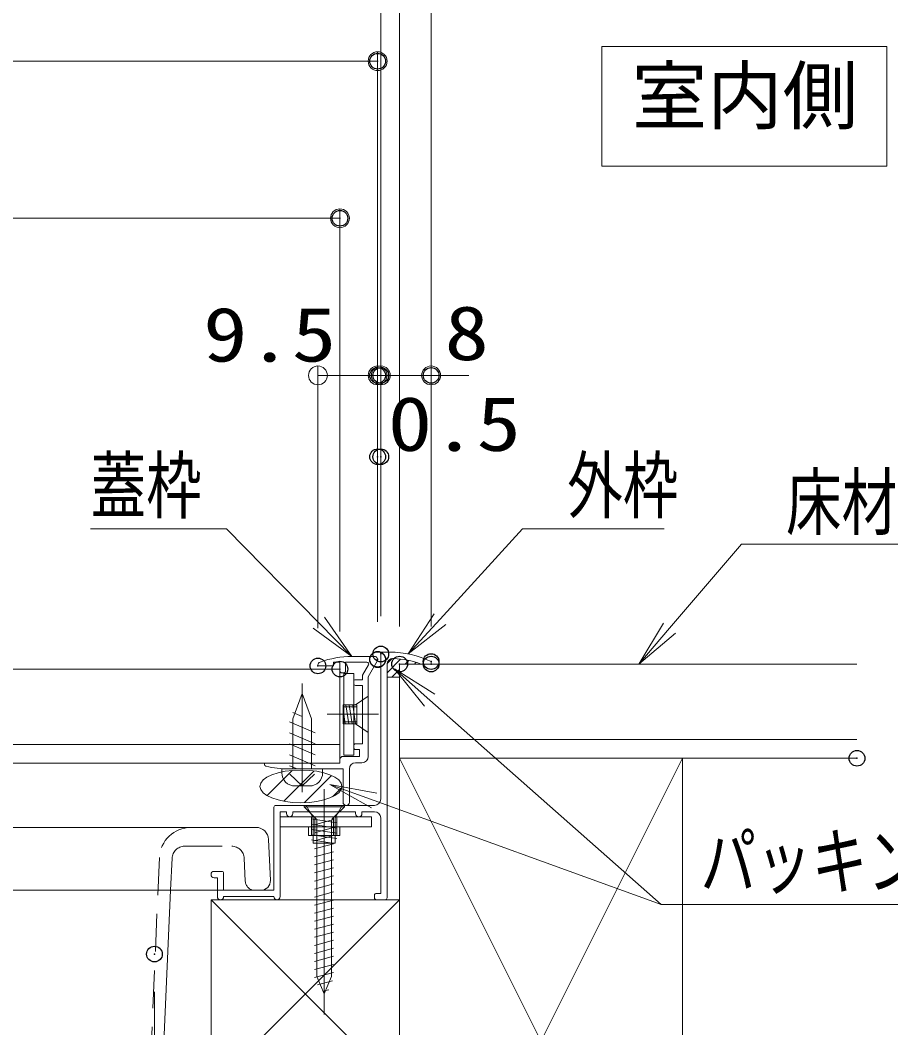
# Model space of a CAD drawing. Units: millimetres, scale not verified. Extents: x -800 to 800, y -554 to 554.
# Drawn here: x 300.3 to 438.8, y 23.5 to 183.9 of the extents above; entities that cross this region are included whole.
import ezdxf
from ezdxf.enums import TextEntityAlignment as Align

# ---------------------------------------------------------------- set-up
doc = ezdxf.new("R2010")
doc.units = ezdxf.units.MM
doc.header["$LTSCALE"] = 5
doc.header["$PDMODE"] = 32
doc.header["$PDSIZE"] = 2.5
for name, pattern in [('CHAIN2', [12, 9, -1, 1, -1]), ('DASHED1', [1.8, 1.2, -0.6]), ('LONG_CHAIN', [21, 18, -1, 1, -1]), ('LONG_DASHED2', [13, 12, -1])]:
    doc.linetypes.add(name, pattern=pattern)
for name, color, linetype, lineweight in [('0-4_SUNPO', 1, 'Continuous', 9), ('0-5_0', 7, 'Continuous', 9), ('0-7_（別）（パッキンＢ有）補助根太', 134, 'Continuous', 9), ('0-8_（アルミ枠) 外枠（収納庫・断熱点検口用）', 1, 'Continuous', 9), ('0-9_（別）フロア', 2, 'Continuous', 9), ('0-A_（別）パーチクルボードなど', 7, 'Continuous', 9), ('0-B_（アルミ枠） フタ枠（収納庫・断熱点検口用）', 6, 'Continuous', 9), ('0-C_7', 134, 'CHAIN2', 9), ('0-D_（別）根太', 7, 'Continuous', 9), ('0-E_（パッキン） パッキンＢ', 4, 'Continuous', 9), ('1-0_（ネジ） 皿小ねじ M4×6 （外枠用）', 7, 'Continuous', 9), ('1-1_（アルミ枠） 外枠用コーナー金具', 1, 'Continuous', 9), ('1-2_（ネジ） なべタッピングねじ 呼4×12 （フタ枠用）', 2, 'Continuous', 9), ('1-7_（パッキン） パッキンＪ２', 4, 'Continuous', 9), ('1-8_（ネジ） 皿小ねじ M3×5 （フタ枠用）', 2, 'Continuous', 9), ('1-9_（アルミ枠） フタ枠用コーナー金具', 1, 'Continuous', 9), ('1-B_（収納） 本体600EDR', 2, 'Continuous', 9), ('1-F_トヨタＨ', 2, 'Continuous', 9)]:
    doc.layers.add(name, color=color, linetype=linetype, lineweight=lineweight)
doc.layers.add('0-6_DEFPOINTS', color=7, linetype='Continuous')
doc.styles.add('ＭＳ ゴシック', font='')
doc.styles.add('ＭＳ 明朝', font='')
doc.styles.get('ＭＳ ゴシック').set_extended_font_data('MS Gothic')
doc.styles.get('ＭＳ 明朝').set_extended_font_data('MS Mincho')

# ---------------------------------------------------------------- blocks, each defined once
blk = doc.blocks.new('_ORIGIN')
at = {"layer": '0-5_0', "color": 1}
blk.add_line((0, 0), (-5, 0), dxfattribs=at)
blk.add_circle((0, 0), 2.5, dxfattribs=at)
blk = doc.blocks.new('外枠コーナー金具')
at = {"layer": '1-1_（アルミ枠） 外枠用コーナー金具'}
for p, q in [((75, 0), (-70, 0)), ((-70, -16), (-70, 0)), ((-20, 0), (-20, -30)), ((-15, 0), (-15, -30)), ((15, 0), (15, -30)), ((20, 0), (20, -30)), ((75, -16), (75, 0)), ((75, -16), (-70, -16)), ((-25, -16), (-25, -30)), ((25, -16), (25, -30)), ((25, -30), (-25, -30))]:
    blk.add_line(p, q, dxfattribs=at)
blk = doc.blocks.new('MLeader8')
at = {"layer": '0-4_SUNPO'}
blk.add_line((381.313, 102.961), (402.729, 102.961), dxfattribs=at)
at = {"layer": '0-4_SUNPO', "color": 7}
blk.add_line((362.037, 83.038), (367.095, 88.576), dxfattribs=at)
at = {"layer": '0-4_SUNPO'}
blk.add_lwpolyline([(367.095, 88.576), (380.233, 102.961), (381.313, 102.961)], dxfattribs=at)
at = {"layer": '0-4_SUNPO', "color": 7}
blk.add_lwpolyline([(368.018, 87.733), (362.037, 83.038), (366.172, 89.419)], dxfattribs=at)
at = {"layer": '0-4_SUNPO', "color": 2, "style": 'ＭＳ ゴシック', "width": 0.75}
blk.add_text('外枠', height=8.651, dxfattribs=at).set_placement((387.313, 102.949), align=Align.BOTTOM_LEFT)
blk = doc.blocks.new('MLeader9')
at = {"layer": '0-4_SUNPO'}
blk.add_line((332.917, 102.961), (311.5, 102.961), dxfattribs=at)
at = {"layer": '0-4_SUNPO', "color": 7}
blk.add_line((353.054, 82.623), (347.807, 87.982), dxfattribs=at)
at = {"layer": '0-4_SUNPO'}
blk.add_lwpolyline([(347.807, 87.982), (333.143, 102.961), (332.917, 102.961)], dxfattribs=at)
at = {"layer": '0-4_SUNPO', "color": 7}
blk.add_lwpolyline([(348.7, 88.857), (353.054, 82.623), (346.914, 87.108)], dxfattribs=at)
at = {"layer": '0-4_SUNPO', "color": 2, "style": 'ＭＳ ゴシック', "width": 0.75}
blk.add_text('蓋枠', height=8.651, dxfattribs=at).set_placement((311.5, 102.932), align=Align.BOTTOM_LEFT)
blk = doc.blocks.new('MLeader10')
at = {"layer": '0-4_SUNPO'}
blk.add_line((416.122, 100.509), (468.394, 100.509), dxfattribs=at)
at = {"layer": '0-4_SUNPO', "color": 7}
blk.add_line((398.722, 81.423), (403.596, 87.123), dxfattribs=at)
at = {"layer": '0-4_SUNPO'}
blk.add_lwpolyline([(403.596, 87.123), (415.042, 100.509), (416.122, 100.509)], dxfattribs=at)
at = {"layer": '0-4_SUNPO', "color": 7}
blk.add_lwpolyline([(404.546, 86.311), (398.722, 81.423), (402.646, 87.935)], dxfattribs=at)
at = {"layer": '0-4_SUNPO', "color": 2, "style": 'ＭＳ ゴシック', "width": 0.75}
blk.add_text('床材（別途）', height=8.651, dxfattribs=at).set_placement((422.122, 100.284), align=Align.BOTTOM_LEFT)
blk = doc.blocks.new('MLeader11')
at = {"layer": '0-4_SUNPO', "color": 7}
for p, q in [((359.836, 80.643), (365.456, 75.678)), ((349.568, 62.251), (356.62, 59.696))]:
    blk.add_line(p, q, dxfattribs=at)
at = {"layer": '0-4_SUNPO'}
for p, q in [((356.62, 59.696), (402.285, 43.145)), ((402.511, 43.145), (440.731, 43.145))]:
    blk.add_line(p, q, dxfattribs=at)
at = {"layer": '0-4_SUNPO', "color": 7}
for points in [[(364.629, 74.741), (359.836, 80.643), (366.284, 76.615)], [(356.194, 58.521), (349.568, 62.251), (357.045, 60.871)]]:
    blk.add_lwpolyline(points, dxfattribs=at)
at = {"layer": '0-4_SUNPO'}
blk.add_lwpolyline([(365.456, 75.678), (402.285, 43.145), (402.511, 43.145)], dxfattribs=at)
at = {"layer": '0-4_SUNPO', "color": 2, "style": 'ＭＳ ゴシック', "width": 0.75}
blk.add_text('パッキン', height=8.651, dxfattribs=at).set_placement((408.511, 43.135), align=Align.BOTTOM_LEFT)

msp = doc.modelspace()

# ---------------------------------------------------------------- linework, layer by layer
at = {"layer": '0-4_SUNPO'}
for p, q in [((365.668, 87.423), (365.668, 253.859)), ((360.668, 87.423), (360.668, 228.859)), ((357.668, 89.023), (357.668, 203.859)), ((357.168, 88.123), (357.168, 178.859)), ((-238.832, 177.359), (354.168, 177.359)), ((-232.832, 152.359), (348.168, 152.359)), ((351.168, 86.623), (351.168, 153.859)), ((347.668, 87.123), (347.668, 128.859)), ((357.165, 88.178), (357.165, 128.859)), ((357.165, 120.41), (357.165, 128.859)), ((357.668, 89.023), (357.668, 128.859)), ((357.668, 120.41), (357.668, 128.859)), ((365.668, 87.823), (365.668, 128.859)), ((350.668, 127.359), (354.165, 127.359)), ((354.165, 127.359), (351.165, 127.359)), ((354.668, 127.359), (351.668, 127.359)), ((357.165, 127.359), (357.668, 127.359)), ((357.668, 127.359), (365.668, 127.359)), ((360.668, 127.359), (363.668, 127.359)), ((368.668, 127.359), (371.668, 127.359)), ((321.664, 29.264), (321.664, -462.462))]:
    msp.add_line(p, q, dxfattribs=at)
at = {"layer": '0-5_0'}
for p, q in [((392.851, 160.675), (392.851, 179.707)), ((392.851, 179.707), (438.187, 179.707)), ((438.187, 179.707), (438.187, 160.675)), ((438.187, 160.675), (392.851, 160.675))]:
    msp.add_line(p, q, dxfattribs=at)
at = {"layer": '0-6_DEFPOINTS'}
for p in [(357.168, 177.359), (351.168, 152.359), (357.165, 127.359), (357.668, 127.359), (365.668, 127.359), (357.165, 114.41), (357.668, 114.41), (357.165, 82.178), (357.668, 83.023), (357.668, 83.023), (347.668, 81.123), (351.168, 80.623), (357.168, 82.123), (360.668, 81.423), (365.668, 81.823), (365.668, 81.423), (433.415, 66.423), (321.664, 35.264)]:
    msp.add_point(p, dxfattribs=at)
at = {"layer": '0-7_（別）（パッキンＢ有）補助根太'}
for p, q in [((330.668, 43.923), (360.668, 13.923)), ((360.668, 43.923), (330.668, 13.923))]:
    msp.add_line(p, q, dxfattribs=at)
msp.add_lwpolyline([(330.668, 13.923), (360.668, 13.923), (360.668, 43.923), (330.668, 43.923)], close=True, dxfattribs=at)
at = {"layer": '0-8_（アルミ枠) 外枠（収納庫・断熱点検口用）'}
for p, q in [((357.668, 83.023), (357.668, 59.923)), ((357.968, 83.323), (359.13, 83.323)), ((365.668, 81.423), (365.668, 81.823)), ((358.668, 44.223), (358.668, 81.312)), ((365.668, 81.423), (364.068, 81.423)), ((356.668, 58.923), (340.968, 58.923)), ((353.668, 57.923), (353.668, 57.623)), ((343.168, 57.123), (343.218, 57.123)), ((354.168, 57.123), (354.218, 57.123)), ((357.668, 56.923), (357.668, 44.923)), ((332.368, 48.423), (331.168, 48.423)), ((330.668, 47.923), (330.718, 47.923)), ((331.168, 47.423), (331.668, 47.423)), ((331.668, 47.423), (331.668, 44.423)), ((357.668, 44.923), (356.968, 44.923)), ((332.168, 43.923), (332.218, 43.923)), ((332.668, 44.423), (332.718, 44.423)), ((332.668, 44.423), (340.668, 44.423)), ((356.668, 44.623), (356.668, 44.223)), ((356.968, 43.923), (358.368, 43.923))]:
    msp.add_line(p, q, dxfattribs=at)
for points in [[(340.668, 58.623), (340.668, 45.423), (332.668, 45.423), (332.668, 48.123)], [(341.668, 44.423), (341.668, 57.923), (342.668, 57.923), (342.668, 57.623)], [(343.668, 57.623), (343.668, 57.923), (353.668, 57.923)], [(354.668, 57.623), (354.668, 57.923), (356.668, 57.923)]]:
    msp.add_lwpolyline(points, dxfattribs=at)
for centre, radius, start, end in [((357.968, 83.023), 0.3, 90, 180), ((359.668, 81.312), 1, 87.62662, 180), ((359.13, 68.323), 15, 64.15807, 90), ((359.13, 68.323), 14, 69.34385, 87.62662), ((356.668, 59.923), 1, 270, 0), ((340.968, 58.623), 0.3, 90, 180), ((356.668, 56.923), 1, 0, 90), ((343.168, 57.623), 0.5, 180, 270), ((343.168, 57.623), 0.5, 270, 0), ((354.168, 57.623), 0.5, 180, 270), ((354.168, 57.623), 0.5, 270, 0), ((331.168, 47.923), 0.5, 90, 180), ((332.368, 48.123), 0.3, 0, 90), ((331.168, 47.923), 0.5, 180, 270), ((356.968, 44.623), 0.3, 90, 180), ((332.168, 44.423), 0.5, 180, 270), ((332.168, 44.423), 0.5, 270, 0), ((341.168, 44.423), 0.5, 180, 0), ((356.968, 44.223), 0.3, 180, 270), ((358.368, 44.223), 0.3, 270, 0)]:
    msp.add_arc(centre, radius, start, end, dxfattribs=at)
at = {"layer": '0-9_（別）フロア'}
msp.add_lwpolyline([(-235.832, 80.623), (351.168, 80.623), (351.168, 68.623), (-235.832, 68.623)], close=True, dxfattribs=at)
msp.add_lwpolyline([(433.415, 69.423), (360.668, 69.423), (360.668, 81.423), (433.415, 81.423)], dxfattribs=at)
at = {"layer": '0-A_（別）パーチクルボードなど'}
msp.add_lwpolyline([(433.415, 69.423), (360.668, 69.423), (360.668, 66.423), (433.415, 66.423)], dxfattribs=at)
msp.add_lwpolyline([(351.168, 68.623), (-235.832, 68.623), (-235.832, 65.623), (351.168, 65.623)], close=True, dxfattribs=at)
at = {"layer": '0-B_（アルミ枠） フタ枠（収納庫・断熱点検口用）'}
for p, q in [((353.054, 82.623), (356.668, 82.623)), ((355.668, 79.391), (357.101, 81.873)), ((347.668, 81.123), (347.668, 81.275)), ((347.668, 81.123), (350.168, 81.123)), ((350.168, 81.123), (350.168, 81.723)), ((350.168, 81.723), (351.168, 81.723)), ((351.168, 80.323), (351.168, 81.723)), ((352.068, 80.323), (352.068, 81.723)), ((352.068, 81.723), (355.456, 81.723)), ((354.768, 79.632), (355.716, 81.273)), ((351.468, 80.023), (351.768, 80.023)), ((353.368, 78.323), (353.368, 78.623)), ((353.668, 78.923), (354.768, 78.923)), ((354.768, 78.923), (354.768, 79.632)), ((355.668, 66.723), (355.668, 79.391)), ((353.668, 78.023), (354.768, 78.023)), ((354.768, 68.723), (354.768, 78.023)), ((353.368, 68.123), (353.368, 68.423)), ((353.668, 68.723), (354.768, 68.723)), ((353.668, 67.823), (354.268, 67.823)), ((354.268, 66.723), (354.268, 67.823)), ((351.168, 65.623), (351.168, 66.223)), ((351.668, 66.723), (354.268, 66.723)), ((339.168, 65.456), (339.168, 65.623)), ((339.168, 65.623), (351.168, 65.623)), ((343.009, 64.723), (351.668, 64.723)), ((351.668, 59.423), (351.668, 64.723)), ((352.668, 59.423), (352.668, 64.723)), ((353.668, 65.723), (354.668, 65.723)), ((352.168, 58.923), (352.218, 58.923))]:
    msp.add_line(p, q, dxfattribs=at)
for centre, radius, start, end in [((353.054, 67.623), 15, 90, 109.6886), ((356.668, 82.123), 0.5, 330, 90), ((348.168, 81.275), 0.5, 109.6886, 180), ((351.468, 80.323), 0.3, 180, 270), ((351.768, 80.323), 0.3, 270, 0), ((355.456, 81.423), 0.3, 330, 90), ((353.668, 78.623), 0.3, 90, 180), ((353.668, 78.323), 0.3, 180, 270), ((353.668, 68.423), 0.3, 90, 180), ((353.668, 68.123), 0.3, 180, 270), ((351.668, 66.223), 0.5, 90, 180), ((354.668, 66.723), 1, 270, 0), ((339.468, 65.456), 0.3, 180, 256.06297), ((343.009, 79.723), 15, 256.06297, 270), ((353.668, 64.723), 1, 90, 180), ((352.168, 59.423), 0.5, 180, 270), ((352.168, 59.423), 0.5, 270, 0)]:
    msp.add_arc(centre, radius, start, end, dxfattribs=at)
at = {"layer": '0-C_7'}
msp.add_line((348.668, 25.631), (348.668, 61.513), dxfattribs=at)
at = {"layer": '0-D_（別）根太'}
for p, q in [((360.668, 66.423), (405.668, -23.577)), ((405.668, 66.423), (360.668, -23.577))]:
    msp.add_line(p, q, dxfattribs=at)
msp.add_lwpolyline([(360.668, 66.423), (405.668, 66.423), (405.668, -23.577), (360.668, -23.577)], close=True, dxfattribs=at)
at = {"layer": '0-E_（パッキン） パッキンＢ'}
for p, q in [((358.668, 80.021), (360.822, 82.175)), ((358.688, 81.507), (359.473, 82.292)), ((361.536, 81.423), (362.103, 81.989)), ((359.425, 79.312), (360.668, 80.555)), ((364.068, 81.423), (360.668, 81.423)), ((363.002, 81.423), (363.241, 81.661))]:
    msp.add_line(p, q, dxfattribs=at)
for points in [[(364.068, 81.423), (360.668, 81.423), (360.668, 79.312), (358.668, 79.312), (358.668, 81.312)], [(360.668, 81.423), (360.668, 79.312), (358.668, 79.312), (358.668, 81.312)]]:
    msp.add_lwpolyline(points, dxfattribs=at)
for centre, radius, start, end in [((359.668, 81.312), 1, 87.62662, 180), ((359.668, 81.312), 1, 90.00787, 180), ((359.668, 81.312), 1, 87.62662, 89.99213), ((359.13, 68.323), 14, 69.34385, 87.62662), ((359.13, 68.323), 14, 69.34385, 87.62662)]:
    msp.add_arc(centre, radius, start, end, dxfattribs=at)
at = {"layer": '1-0_（ネジ） 皿小ねじ M4×6 （外枠用）', "color": 134, "linetype": 'CHAIN2'}
msp.add_line((348.668, 59.512), (348.668, 52.27), dxfattribs=at)
at = {"layer": '1-0_（ネジ） 皿小ねじ M4×6 （外枠用）'}
for p, q in [((346.918, 56.923), (345.793, 58.923)), ((345.793, 58.923), (351.543, 58.923)), ((351.543, 58.923), (350.418, 56.923)), ((346.668, 56.781), (350.668, 56.16)), ((346.918, 52.923), (346.918, 56.923)), ((350.418, 52.923), (350.418, 56.923)), ((346.668, 55.942), (350.668, 55.321)), ((346.668, 55.103), (350.668, 54.483)), ((346.668, 54.264), (350.668, 53.644)), ((346.668, 53.426), (349.909, 52.923)), ((346.918, 52.923), (350.418, 52.923))]:
    msp.add_line(p, q, dxfattribs=at)
at = {"layer": '1-2_（ネジ） なべタッピングねじ 呼4×12 （フタ枠用）', "color": 134, "linetype": 'LONG_CHAIN'}
msp.add_line((345.168, 78.353), (345.168, 61.028), dxfattribs=at)
at = {"layer": '1-2_（ネジ） なべタッピングねじ 呼4×12 （フタ枠用）'}
for p, q in [((347.218, 70.457), (343.118, 72.231)), ((345.168, 73.09), (343.668, 73.738)), ((343.668, 72.723), (343.668, 64.723)), ((346.668, 72.723), (346.668, 64.723)), ((347.218, 68.712), (343.118, 70.486)), ((347.218, 66.967), (343.118, 68.741)), ((347.218, 65.222), (343.118, 66.995)), ((341.918, 64.723), (341.918, 64.123)), ((341.918, 64.723), (348.418, 64.723)), ((344.337, 64.723), (343.118, 65.25)), ((348.418, 64.723), (348.418, 64.123)), ((345.168, 62.023), (343.216, 63.924)), ((345.168, 62.023), (347.121, 63.924)), ((344.018, 62.023), (346.318, 62.023))]:
    msp.add_line(p, q, dxfattribs=at)
msp.add_lwpolyline([(346.668, 72.723), (345.168, 76.723), (343.668, 72.723)], dxfattribs=at)
for centre, start, end in [((344.018, 64.123), 180, 270), ((346.318, 64.123), 270, 360)]:
    msp.add_arc(centre, 2.1, start, end, dxfattribs=at)
at = {"layer": '1-7_（パッキン） パッキンＪ２'}
for p, q in [((339.581, 60.493), (343.589, 64.5)), ((342.224, 59.599), (347.048, 64.423)), ((345.527, 59.367), (349.845, 63.685)), ((349.998, 60.303), (351.475, 61.78))]:
    msp.add_line(p, q, dxfattribs=at)
msp.add_ellipse((344.969, 61.959), major_axis=(6.522, 0), ratio=0.398754, dxfattribs=at)
msp.add_ellipse((344.969, 61.959), major_axis=(6.522, 0), ratio=0.398754, dxfattribs=at)
at = {"layer": '1-8_（ネジ） 皿小ねじ M3×5 （フタ枠用）'}
for p, q in [((353.668, 74.923), (355.668, 76.323)), ((351.668, 74.923), (353.665, 74.923)), ((351.668, 74.923), (351.668, 71.923)), ((352.017, 71.923), (351.668, 74.172)), ((352.579, 71.923), (352.114, 74.923)), ((353.103, 71.923), (352.638, 74.923)), ((353.665, 71.923), (353.2, 74.923)), ((351.668, 71.923), (353.668, 71.923))]:
    msp.add_line(p, q, dxfattribs=at)
at = {"layer": '1-8_（ネジ） 皿小ねじ M3×5 （フタ枠用）', "color": 134, "linetype": 'CHAIN2'}
msp.add_line((357.282, 73.423), (349.134, 73.423), dxfattribs=at)
at = {"layer": '1-8_（ネジ） 皿小ねじ M3×5 （フタ枠用）'}
msp.add_lwpolyline([(355.668, 76.323), (355.668, 70.523), (353.668, 71.923)], dxfattribs=at)
at = {"layer": '1-9_（アルミ枠） フタ枠用コーナー金具'}
for p, q in [((351.768, 66.923), (351.768, 79.923)), ((351.768, 79.923), (353.368, 79.923)), ((353.368, 66.923), (353.368, 79.923)), ((353.868, 71.923), (353.868, 74.923)), ((351.768, 66.923), (353.368, 66.923))]:
    msp.add_line(p, q, dxfattribs=at)
at = {"layer": '1-9_（アルミ枠） フタ枠用コーナー金具', "linetype": 'LONG_DASHED2'}
for p, q in [((353.868, 74.923), (351.768, 74.923)), ((353.868, 74.623), (351.768, 74.623)), ((353.868, 72.223), (351.668, 72.223)), ((353.868, 71.923), (351.668, 71.923))]:
    msp.add_line(p, q, dxfattribs=at)
at = {"layer": '1-B_（収納） 本体600EDR'}
for p, q in [((327.455, 55.423), (57.668, 55.423)), ((337.817, 55.423), (327.455, 55.423)), ((340.1, 46.988), (339.815, 53.51)), ((338.601, 45.423), (57.668, 45.423))]:
    msp.add_line(p, q, dxfattribs=at)
at = {"layer": '1-B_（収納） 本体600EDR', "linetype": 'DASHED1'}
for p, q in [((326.452, 52.423), (333.948, 52.423)), ((322.459, 50.641), (320.86, 14.01)), ((324.232, 45.423), (324.454, 50.51)), ((335.946, 50.51), (336.106, 46.857))]:
    msp.add_line(p, q, dxfattribs=at)
at = {"layer": '1-B_（収納） 本体600EDR'}
msp.add_lwpolyline([(317.373, -111.664), (322.856, 13.923), (324.232, 45.423)], dxfattribs=at)
at = {"layer": '1-B_（収納） 本体600EDR', "linetype": 'DASHED1'}
for centre, radius, start, end in [((327.455, 50.423), 5, 90, 177.5), ((326.452, 50.423), 2, 90, 177.5), ((333.948, 50.423), 2, 2.5, 90), ((337.604, 46.923), 1.5, 182.5, 270)]:
    msp.add_arc(centre, radius, start, end, dxfattribs=at)
at = {"layer": '1-B_（収納） 本体600EDR'}
for centre, radius, start, end in [((337.817, 53.423), 2, 2.5, 90), ((338.601, 46.923), 1.5, 270, 2.5)]:
    msp.add_arc(centre, radius, start, end, dxfattribs=at)
at = {"layer": '1-F_トヨタＨ'}
for p, q in [((351.868, 58.683), (345.468, 58.683)), ((347.068, 57.083), (345.468, 58.683)), ((350.268, 57.083), (351.868, 58.683)), ((351.868, 58.923), (351.868, 58.683)), ((347.068, 57.083), (350.268, 57.083)), ((347.097, 55.856), (350.137, 56.671)), ((347.508, 31.723), (347.508, 56.375)), ((349.828, 31.723), (349.828, 56.368)), ((347.097, 54.576), (350.137, 55.391)), ((347.097, 53.296), (350.137, 54.111)), ((347.097, 52.016), (350.137, 52.831)), ((347.097, 50.736), (350.137, 51.551)), ((347.097, 49.456), (350.137, 50.271)), ((347.097, 48.176), (350.137, 48.991)), ((347.097, 46.896), (350.137, 47.711)), ((347.097, 45.616), (350.137, 46.431)), ((347.097, 44.336), (350.137, 45.151)), ((347.097, 43.056), (350.137, 43.871)), ((347.097, 41.776), (350.137, 42.591)), ((347.097, 40.496), (350.137, 41.311)), ((347.097, 39.216), (350.137, 40.031)), ((347.097, 37.936), (350.137, 38.751)), ((347.097, 36.656), (350.137, 37.471)), ((347.097, 35.376), (350.137, 36.191)), ((347.097, 34.096), (350.137, 34.911)), ((347.097, 32.816), (350.137, 33.631)), ((347.137, 31.547), (350.137, 32.351)), ((348.668, 28.923), (347.508, 31.723)), ((347.614, 30.395), (349.985, 31.03)), ((348.668, 28.923), (349.828, 31.723)), ((348.668, 29.397), (349.389, 29.591))]:
    msp.add_line(p, q, dxfattribs=at)
msp.add_lwpolyline([(351.868, 58.923), (345.468, 58.923), (345.468, 58.683)], dxfattribs=at)
for centre, start, end in [((346.708, 56.368), 0, 63.2549), ((350.628, 56.368), 116.7451, 180)]:
    msp.add_arc(centre, 0.8, start, end, dxfattribs=at)

# ---------------------------------------------------------------- block references
at = {"layer": '0-4_SUNPO', "xscale": 0.6, "yscale": 0.6}
for p in [(357.168, 177.359), (351.168, 152.359), (357.165, 127.359), (357.165, 127.359), (357.668, 127.359)]:
    msp.add_blockref('_ORIGIN', p, dxfattribs=at)
at = {"layer": '0-4_SUNPO', "xscale": 0.6, "yscale": 0.6, "rotation": 180}
for p in [(347.668, 127.359), (357.668, 127.359), (365.668, 127.359)]:
    msp.add_blockref('_ORIGIN', p, dxfattribs=at)
at = {"layer": '0-4_SUNPO'}
for name in ['MLeader8', 'MLeader9', 'MLeader10', 'MLeader11']:
    msp.add_blockref(name, (0, 0), dxfattribs=at)
at = {"layer": '1-1_（アルミ枠） 外枠用コーナー金具', "xscale": 0.1, "yscale": 0.1}
msp.add_blockref('外枠コーナー金具', (348.668, 57.123), dxfattribs=at)

# ---------------------------------------------------------------- texts
at = {"layer": '0-4_SUNPO', "color": 2, "style": 'ＭＳ ゴシック', "width": 1.2}
for s, p in [('9.5', (329.402, 126.962)), ('8', (367.811, 127.194)), ('0.5', (358.783, 112.747))]:
    msp.add_text(s, height=8.651, dxfattribs=at).set_placement(p, align=Align.BOTTOM_LEFT)
at = {"layer": '0-5_0', "style": 'ＭＳ 明朝'}
msp.add_text('室内側', height=8.798, dxfattribs=at).set_placement((397.584, 164.838), align=Align.BOTTOM_LEFT)

doc.saveas('drawing.dxf')
